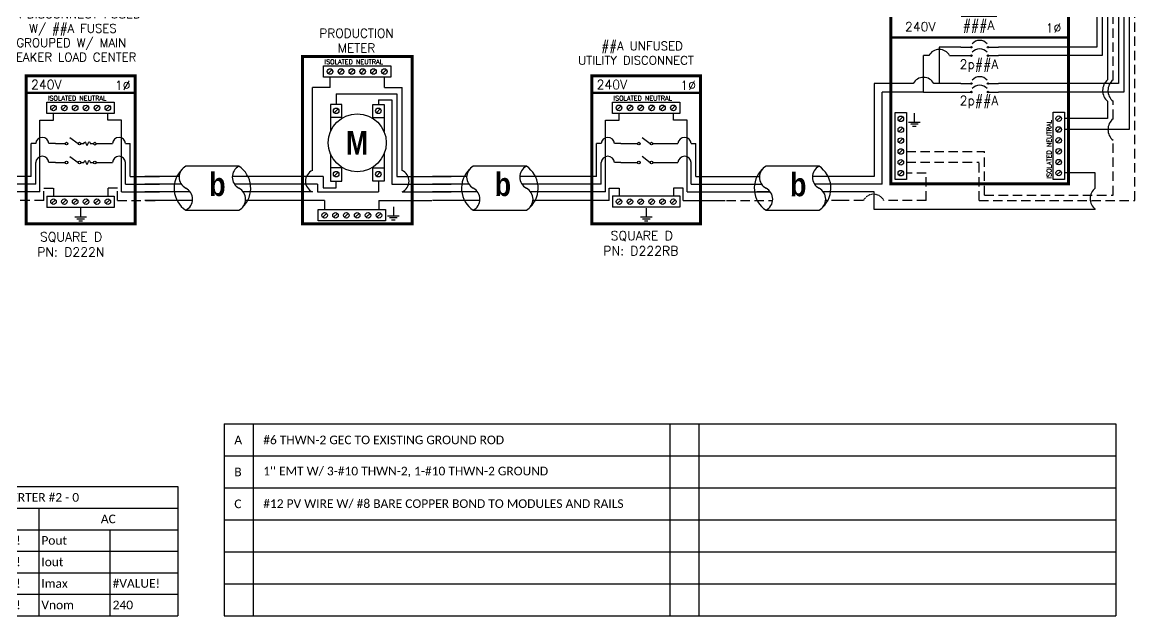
# Model space of a CAD drawing. Header units: feet. Extents: x 18731 to 19517, y 14552 to 15119.
# Drawn here: x 19071.8 to 19517.3, y 14551.7 to 14789.4 of the extents above; entities that cross this region are included whole.
import ezdxf

# ---------------------------------------------------------------- set-up
doc = ezdxf.new("R2010")
doc.units = ezdxf.units.FT
doc.header["$MEASUREMENT"] = 0
doc.linetypes.add('HIDDEN', pattern=[0.375, 0.25, -0.125])
for name, color, linetype in [('ONE LINE BLOCKS', 7, 'Continuous'), ('TABLES', 7, 'Continuous'), ('TEXT', 7, 'Continuous'), ('Z - TITLEBLOCK TXT', 7, 'Continuous')]:
    doc.layers.add(name, color=color, linetype=linetype)
doc.styles.add('ONE LINE TXT', font='techb___.ttf')
doc.styles.get("Standard").update_dxf_attribs({"font": 'simplex.shx'})

# ---------------------------------------------------------------- blocks, each defined once
blk = doc.blocks.new('*U21')
at = {"layer": 'ONE LINE BLOCKS', "linetype": 'Continuous'}
h = blk.add_hatch(color=1, dxfattribs=at)
h.dxf.hatch_style = 1
edge = h.paths.add_edge_path()
edge.add_arc((32.25, -12.65), 0.291, 0, 360)
h = blk.add_hatch(color=1, dxfattribs=at)
h.dxf.hatch_style = 1
edge = h.paths.add_edge_path()
edge.add_arc((38.92, -12.65), 0.291, 0, 360)
h = blk.add_hatch(color=1, dxfattribs=at)
h.dxf.hatch_style = 1
edge = h.paths.add_edge_path()
edge.add_arc((32.25, -16.02), 0.291, 0, 360)
h = blk.add_hatch(color=1, dxfattribs=at)
h.dxf.hatch_style = 1
edge = h.paths.add_edge_path()
edge.add_arc((38.92, -16.02), 0.291, 0, 360)
h = blk.add_hatch(color=1, dxfattribs=at)
h.dxf.hatch_style = 1
edge = h.paths.add_edge_path()
edge.add_arc((32.25, -27.21), 0.291, 0, 360)
h = blk.add_hatch(color=1, dxfattribs=at)
h.dxf.hatch_style = 1
edge = h.paths.add_edge_path()
edge.add_arc((32.25, -30.59), 0.291, 0, 360)
h = blk.add_hatch(color=1, dxfattribs=at)
h.dxf.hatch_style = 1
edge = h.paths.add_edge_path()
edge.add_arc((38.92, -27.21), 0.291, 0, 360)
h = blk.add_hatch(color=1, dxfattribs=at)
h.dxf.hatch_style = 1
edge = h.paths.add_edge_path()
edge.add_arc((38.92, -30.59), 0.291, 0, 360)
at = {"color": 7, "linetype": 'Continuous'}
for p, q in [((82.46, 0), (82.46, -12.65)), ((91.16, 0), (91.16, -27.21)), ((28.05, -12.65), (19.39, -12.65)), ((19.39, -12.65), (19.39, -27.21)), ((82.46, -12.65), (43.12, -12.65)), ((8.98, -27.21), (-6.7, -27.21)), ((-6.7, -27.21), (-6.7, -64.37)), ((28.05, -27.21), (17.22, -27.21)), ((91.16, -27.21), (43.12, -27.21)), ((-6.7, -64.37), (-20.02, -64.37))]:
    blk.add_line(p, q, dxfattribs=at)
at = {"color": 10, "linetype": 'Continuous'}
for p, q in [((84.64, 0), (84.64, -16.02)), ((93.34, 0), (93.34, -30.59)), ((13.1, -30.59), (13.1, -16.02)), ((15.27, -16.02), (13.1, -16.02)), ((23.51, -16.02), (28.05, -16.02)), ((84.64, -16.02), (43.12, -16.02)), ((13.1, -30.59), (-3.41, -30.59)), ((-3.41, -67.54), (-3.41, -30.59)), ((13.1, -30.59), (28.05, -30.59)), ((93.34, -30.59), (43.12, -30.59)), ((-3.41, -67.54), (-20.02, -67.54))]:
    blk.add_line(p, q, dxfattribs=at)
at = {"color": 253, "linetype": 'Continuous'}
for p, q in [((86.81, 0), (86.81, -25.72)), ((95.51, 0), (95.51, -45.61)), ((86.81, -34.27), (86.81, -41.26)), ((86.81, -41.26), (69.51, -41.26)), ((95.51, -45.61), (69.51, -45.61)), ((81.85, -63.01), (69.51, -63.01)), ((81.85, -69.04), (81.85, -63.01)), ((-6.7, -70.59), (-20.02, -70.59)), ((-6.7, -77.59), (-6.7, -70.59)), ((81.85, -77.59), (-6.7, -77.59))]:
    blk.add_line(p, q, dxfattribs=at)
at = {"color": 10, "linetype": 'Continuous'}
blk.add_arc((19.39, -18.18), 4.65, 27.6639, 152.3361, dxfattribs=at)
at = {"color": 7, "linetype": 'Continuous'}
blk.add_arc((13.1, -29.37), 4.65, 27.6639, 152.3361, dxfattribs=at)
at = {"color": 253, "linetype": 'Continuous'}
for centre in [(90.39, -29.99), (85.42, -73.31)]:
    blk.add_arc(centre, 5.58, 129.9215, 230.0785, dxfattribs=at)
at = {"layer": 'ONE LINE BLOCKS', "lineweight": 50}
blk.add_line((0, -8.7), (71.17, -8.7), dxfattribs=at)
at = {"layer": 'ONE LINE BLOCKS', "lineweight": 50, "const_width": 1.19}
blk.add_lwpolyline([(0, -67.37), (0, 0), (71.17, 0), (71.17, -67.37)], close=True, dxfattribs=at)
at = {"layer": 'TEXT', "color": 92, "linetype": 'HIDDEN', "ltscale": 15}
for p, q in [((88.99, -25.72), (88.99, 0)), ((97.69, -74.03), (97.69, 0)), ((88.99, -41.34), (88.99, -34.27)), ((88.99, -71.85), (88.99, -49.89)), ((6.27, -54.39), (37.56, -54.39)), ((37.56, -71.85), (37.56, -54.39)), ((6.27, -58.74), (35.36, -58.74)), ((35.36, -74.03), (35.36, -58.74)), ((14.11, -63.09), (6.27, -63.09)), ((14.11, -74.03), (14.11, -63.09)), ((-11.01, -74.03), (-20.02, -74.03)), ((14.11, -74.03), (-2.77, -74.03)), ((35.36, -74.03), (97.69, -74.03)), ((37.56, -71.85), (88.99, -71.85))]:
    blk.add_line(p, q, dxfattribs=at)
at = {"layer": 'TEXT', "color": 92, "linetype": 'HIDDEN', "flags": 128}
for points in [[(9.38, -39.11), (9.38, -42.61)], [(7.04, -42.61), (11.72, -42.61)], [(10.91, -43.48), (7.85, -43.48)], [(10.1, -44.35), (8.66, -44.35)]]:
    blk.add_lwpolyline(points, dxfattribs=at)
at = {"layer": 'TEXT', "color": 92, "linetype": 'Continuous', "ltscale": 4}
for centre in [(92.46, -29.99), (92.46, -45.61)]:
    blk.add_arc(centre, 5.51, 129.059, 230.941, dxfattribs=at)
at = {"layer": 'TEXT', "color": 92, "linetype": 'HIDDEN', "ltscale": 0.3}
blk.add_arc((-6.89, -76.19), 4.65, 27.6639, 152.3361, dxfattribs=at)
at = {"layer": 'Z - TITLEBLOCK TXT', "color": 1, "linetype": 'Continuous'}
for p, q in [((1.73, -65.68), (1.73, -38.74)), ((1.73, -38.74), (6.27, -38.74)), ((6.27, -38.74), (6.27, -65.68)), ((64.97, -65.61), (64.97, -38.67)), ((64.97, -38.67), (69.51, -38.67)), ((69.51, -38.67), (69.51, -65.61)), ((6.27, -65.68), (1.73, -65.68)), ((69.51, -65.61), (64.97, -65.61))]:
    blk.add_line(p, q, dxfattribs=at)
at = {"layer": 'Z - TITLEBLOCK TXT', "color": 4, "linetype": 'Continuous'}
for p, q in [((4.79, -40.55), (3.22, -42.12)), ((68.02, -40.48), (66.45, -42.05)), ((4.79, -44.9), (3.22, -46.47)), ((68.02, -44.83), (66.45, -46.4)), ((4.79, -49.25), (3.22, -50.82)), ((68.02, -49.18), (66.45, -50.75)), ((4.79, -53.6), (3.22, -55.17)), ((68.02, -53.53), (66.45, -55.1)), ((68.02, -57.88), (66.45, -59.45)), ((4.79, -57.95), (3.22, -59.52)), ((4.79, -62.3), (3.22, -63.87)), ((68.02, -62.23), (66.45, -63.8))]:
    blk.add_line(p, q, dxfattribs=at)
at = {"layer": 'Z - TITLEBLOCK TXT', "color": 1, "linetype": 'Continuous', "flags": 128}
for points in [[(28.05, -12.65), (32.25, -12.65)], [(28.05, -12.65), (32.25, -12.65)], [(38.92, -12.65), (43.12, -12.65)], [(28.05, -16.02), (32.25, -16.02)], [(28.05, -16.02), (32.25, -16.02)], [(38.92, -16.02), (43.12, -16.02)], [(28.05, -27.21), (32.25, -27.21)], [(28.05, -27.21), (32.25, -27.21)], [(28.05, -30.59), (32.25, -30.59)], [(28.05, -30.59), (32.25, -30.59)], [(38.92, -27.21), (43.12, -27.21)], [(38.92, -30.59), (43.12, -30.59)]]:
    blk.add_lwpolyline(points, dxfattribs=at)
at = {"layer": 'Z - TITLEBLOCK TXT', "color": 1, "linetype": 'Continuous'}
for centre in [(32.25, -12.65), (38.92, -12.65), (32.25, -16.02), (38.92, -16.02), (32.25, -27.21), (32.25, -30.59), (38.92, -27.21), (38.92, -30.59)]:
    blk.add_circle(centre, 0.291, dxfattribs=at)
at = {"layer": 'Z - TITLEBLOCK TXT', "color": 4, "linetype": 'Continuous'}
for centre in [(4, -41.33), (67.24, -41.26), (67.24, -45.61), (4, -45.69), (4, -50.04), (67.24, -49.96), (4, -54.39), (67.24, -54.31), (4, -58.74), (67.24, -58.66), (4, -63.09), (67.24, -63.01)]:
    blk.add_circle(centre, 1.11, dxfattribs=at)
at = {"layer": 'Z - TITLEBLOCK TXT', "color": 1, "linetype": 'Continuous'}
for centre in [(35.58, -13.84), (35.58, -17.22), (35.58, -28.4), (35.58, -31.78)]:
    blk.add_arc(centre, 3.93, 40.3392, 139.6608, dxfattribs=at)
at = {"layer": 'TABLES', "color": 1, "linetype": 'Continuous'}
for p in [(27.55, -21.26), (27.55, -35.82)]:
    blk.add_text('2p##A', height=3.658, dxfattribs=at).set_placement(p)
at = {"layer": 'TABLES', "color": 4, "linetype": 'Continuous'}
blk.add_text('ISOLATED NEUTRAL', height=1.8743, rotation=90, dxfattribs=at).set_placement((64.31, -65.25))
at = {"layer": 'TEXT', "color": 1, "attachment_point": 5}
for s, width, gutter_width, insert, char_height in [('MAIN LUG SUBPANEL ', 62.3984, 7.17, (36.04, 6.43), 3.6576), ('240V', 0.1481, 0.75, (11.79, -4.45), 3.658), ('###A', 0.1481, 0.75, (35.17, -4.45), 3.658), ('1∅', 0.1481, 0.75, (65.15, -4.96), 3.658)]:
    blk.add_mtext_dynamic_manual_height_columns(s, width=width, gutter_width=gutter_width, heights=[0], dxfattribs=dict(at, insert=insert, char_height=char_height))
blk = doc.blocks.new('M_METER PAN')
at = {"color": 253, "linetype": 'Continuous'}
for p, q in [((4.735, 8.023), (4.735, 8.748)), ((8.589, 8.023), (8.589, 8.748)), ((4.735, 8.023), (3.483, 8.023)), ((3.483, 2.136), (3.483, 8.023)), ((8.589, 8.023), (9.84, 8.023)), ((9.84, 2.136), (9.84, 8.023)), ((3.483, 0.611), (0, 0.611)), ((9.84, 0.611), (13.323, 0.611))]:
    blk.add_line(p, q, dxfattribs=at)
at = {"color": 7, "linetype": 'Continuous'}
for p, q in [((5.163, 7.563), (5.163, 6.819)), ((5.163, 7.563), (9.474, 7.563)), ((9.474, 7.563), (9.474, 1.711)), ((4.245, 1.711), (0, 1.711)), ((4.245, 1.711), (4.245, 0.898)), ((9.474, 1.711), (13.323, 1.711)), ((4.245, 0.898), (5.163, 0.898)), ((5.163, 0.898), (5.163, 1.37))]:
    blk.add_line(p, q, dxfattribs=at)
at = {"color": 10, "linetype": 'Continuous'}
for p, q in [((8.16, 7.142), (8.16, 6.819)), ((8.16, 7.142), (9.123, 7.142)), ((9.123, 7.142), (9.123, 1.149)), ((3.832, 1.149), (0, 1.149)), ((3.832, 1.149), (3.832, 0.611)), ((8.16, 1.37), (8.16, 0.611)), ((9.123, 1.149), (13.323, 1.149)), ((3.832, 0.611), (8.16, 0.611))]:
    blk.add_line(p, q, dxfattribs=at)
at = {"color": 1, "linetype": 'Continuous'}
for p, q in [((5.565, 5.899), (4.761, 5.899)), ((7.758, 5.899), (8.562, 5.899)), ((5.565, 2.326), (4.761, 2.326)), ((7.758, 2.326), (8.562, 2.326))]:
    blk.add_line(p, q, dxfattribs=at)
at = {"color": 253, "linetype": 'Continuous'}
for centre, start, end in [((3.823, 1.374), 113.9997, 246.0003), ((9.5, 1.374), 293.9997, 66.0003)]:
    blk.add_arc(centre, 0.835, start, end, dxfattribs=at)
at = {"layer": 'ONE LINE BLOCKS', "lineweight": 50, "const_width": 0.21}
blk.add_lwpolyline([(2.772, -1.647), (2.772, 10.216), (10.552, 10.216), (10.552, -1.647)], close=True, dxfattribs=at)
at = {"layer": 'TEXT', "color": 92, "linetype": 'HIDDEN', "ltscale": 15}
for p, q in [((4.347, 0), (0, 0)), ((4.347, 0), (4.347, -0.649)), ((8.201, 0), (8.201, -0.649)), ((8.201, 0), (13.323, 0))]:
    blk.add_line(p, q, dxfattribs=at)
at = {"layer": 'TEXT', "color": 92, "linetype": 'Continuous', "flags": 128}
for points in [[(9.228, -0.457), (9.227, -1.078)], [(8.812, -1.078), (9.642, -1.078)], [(9.498, -1.231), (8.956, -1.231)], [(9.354, -1.385), (9.1, -1.385)]]:
    blk.add_lwpolyline(points, dxfattribs=at)
at = {"layer": 'TEXT', "linetype": 'Continuous'}
blk.add_circle((6.662, 4.095), 2.059, dxfattribs=at)
at = {"layer": 'Z - TITLEBLOCK TXT', "color": 1, "linetype": 'Continuous'}
for p, q in [((4.275, 8.748), (4.275, 9.552)), ((4.275, 9.552), (9.049, 9.552)), ((9.049, 9.552), (9.049, 8.748)), ((9.049, 8.748), (4.275, 8.748)), ((4.761, 6.819), (4.761, 4.888)), ((5.565, 6.819), (4.761, 6.819)), ((5.565, 5.838), (5.565, 6.819)), ((7.758, 5.838), (7.758, 6.819)), ((7.758, 6.819), (8.562, 6.819)), ((8.562, 6.819), (8.562, 4.888)), ((4.761, 3.301), (4.761, 1.37)), ((8.562, 3.301), (8.562, 1.37)), ((5.565, 1.37), (5.565, 2.351)), ((7.758, 1.37), (7.758, 2.351)), ((4.761, 1.37), (5.565, 1.37)), ((8.562, 1.37), (7.758, 1.37)), ((3.887, -1.453), (3.887, -0.649)), ((3.887, -0.649), (8.661, -0.649)), ((8.661, -0.649), (8.661, -1.453)), ((8.661, -1.453), (3.887, -1.453))]:
    blk.add_line(p, q, dxfattribs=at)
at = {"layer": 'Z - TITLEBLOCK TXT', "color": 4, "linetype": 'Continuous'}
for p, q in [((4.874, 9.29), (4.596, 9.011)), ((5.645, 9.29), (5.366, 9.011)), ((6.416, 9.29), (6.137, 9.011)), ((7.186, 9.29), (6.908, 9.011)), ((7.957, 9.29), (7.679, 9.011)), ((8.728, 9.29), (8.449, 9.011)), ((5.303, 6.499), (5.024, 6.22)), ((8.299, 6.499), (8.021, 6.22)), ((5.303, 2.005), (5.024, 1.727)), ((8.299, 2.005), (8.021, 1.727)), ((4.486, -0.912), (4.208, -1.19)), ((5.257, -0.912), (4.978, -1.19)), ((6.028, -0.912), (5.749, -1.19)), ((6.798, -0.912), (6.52, -1.19)), ((7.569, -0.912), (7.291, -1.19)), ((8.34, -0.912), (8.061, -1.19))]:
    blk.add_line(p, q, dxfattribs=at)
for centre in [(4.735, 9.15), (5.506, 9.15), (6.276, 9.15), (7.047, 9.15), (7.818, 9.15), (8.589, 9.15), (5.163, 6.359), (8.16, 6.359), (5.163, 1.866), (8.16, 1.866), (4.347, -1.051), (5.118, -1.051), (5.888, -1.051), (6.659, -1.051), (7.43, -1.051), (8.201, -1.051)]:
    blk.add_circle(centre, 0.197, dxfattribs=at)
at = {"layer": 'TABLES', "color": 4, "linetype": 'Continuous'}
blk.add_text('ISOLATED NEUTRAL', height=0.33207, dxfattribs=at).set_placement((4.339, 9.669))
at = {"layer": 'TEXT', "color": 1, "insert": (6.613, 11.342), "char_height": 0.62775, "attachment_point": 5}
blk.add_mtext_dynamic_manual_height_columns('PRODUCTION METER', width=1.32031, gutter_width=7.17, heights=[0], dxfattribs=at)
at = {"layer": 'Z - TITLEBLOCK TXT', "color": 253, "linetype": 'Continuous', "style": 'ONE LINE TXT'}
blk.add_text('M', height=1.662, dxfattribs=at).set_placement((5.854, 3.259))
blk = doc.blocks.new('*U20')
at = {"color": 0}
blk.add_blockref('M_METER PAN', (0, 0), dxfattribs=at)
blk = doc.blocks.new('M_MAIN DISCONNECT')
at = {"color": 253, "linetype": 'Continuous'}
for p, q in [((5.45, -46.43), (5.45, -17.67)), ((5.45, -17.67), (10.94, -17.67)), ((10.94, -17.67), (10.94, -15.06)), ((32.69, -17.67), (32.69, -15.06)), ((38.18, -17.67), (32.69, -17.67)), ((38.18, -46.43), (38.18, -17.67)), ((5.45, -46.43), (-9.78, -46.43)), ((38.18, -46.43), (53.41, -46.43))]:
    blk.add_line(p, q, dxfattribs=at)
at = {"color": 7, "linetype": 'Continuous'}
for p, q in [((1.95, -40.22), (1.95, -27.1)), ((3.81, -27.1), (1.95, -27.1)), ((11.72, -27.1), (9.09, -27.1)), ((31.91, -27.1), (34.54, -27.1)), ((39.82, -27.1), (41.69, -27.1)), ((41.69, -40.22), (41.69, -27.1)), ((1.95, -40.22), (-9.78, -40.22)), ((41.69, -40.22), (53.41, -40.22))]:
    blk.add_line(p, q, dxfattribs=at)
at = {"color": 1, "linetype": 'Continuous'}
for p, q in [((21.88, -27.1), (23.12, -27.1)), ((25.67, -27.11), (26.91, -27.11)), ((21.88, -34.64), (23.12, -34.64)), ((25.67, -34.64), (26.91, -34.64))]:
    blk.add_line(p, q, dxfattribs=at)
at = {"color": 10, "linetype": 'Continuous'}
for p, q in [((3.81, -43.39), (3.81, -34.64)), ((11.72, -34.64), (9.09, -34.64)), ((31.91, -34.64), (34.54, -34.64)), ((39.82, -43.39), (39.82, -34.64)), ((3.81, -43.39), (-9.78, -43.39)), ((39.82, -43.39), (53.41, -43.39))]:
    blk.add_line(p, q, dxfattribs=at)
at = {"color": 7, "linetype": 'Continuous'}
for centre in [(6.45, -27.26), (37.18, -27.26)]:
    blk.add_arc(centre, 2.64, 3.2819, 176.7181, dxfattribs=at)
at = {"color": 10, "linetype": 'Continuous'}
for centre in [(6.45, -34.79), (37.18, -34.79)]:
    blk.add_arc(centre, 2.64, 3.2819, 176.7181, dxfattribs=at)
at = {"color": 1, "linetype": 'Continuous'}
for points in [[(23.12, -27.1), (23.5, -26.34), (24.4, -27.87), (25.22, -26.34), (25.67, -27.11)], [(23.12, -34.64), (23.5, -33.88), (24.4, -35.4), (25.22, -33.88), (25.67, -34.64)]]:
    blk.add_spline(points, degree=3, dxfattribs=at)
at = {"layer": 'ONE LINE BLOCKS', "lineweight": 50}
blk.add_line((0, -6.77), (43.61, -6.77), dxfattribs=at)
at = {"layer": 'ONE LINE BLOCKS', "lineweight": 50, "const_width": 1.19}
blk.add_lwpolyline([(0, -59.17), (0, 0), (43.61, 0), (43.61, -59.17)], close=True, dxfattribs=at)
at = {"layer": 'TEXT', "color": 92, "linetype": 'HIDDEN', "ltscale": 15}
for p, q in [((7.03, -49.88), (7.03, -44.94)), ((7.03, -44.94), (10.94, -44.94)), ((10.94, -44.94), (10.94, -48.08)), ((36.6, -44.94), (32.69, -44.94)), ((32.69, -44.94), (32.69, -48.08)), ((36.6, -49.88), (36.6, -44.94)), ((7.03, -49.88), (-9.78, -49.88)), ((36.6, -49.88), (53.41, -49.88))]:
    blk.add_line(p, q, dxfattribs=at)
at = {"layer": 'TEXT', "color": 92, "linetype": 'Continuous', "flags": 128}
for points in [[(21.82, -52.94), (21.82, -56.44)], [(19.48, -56.44), (24.16, -56.44)], [(23.35, -57.31), (20.29, -57.31)], [(22.53, -58.18), (21.1, -58.18)]]:
    blk.add_lwpolyline(points, dxfattribs=at)
at = {"layer": 'Z - TITLEBLOCK TXT', "color": 1, "linetype": 'Continuous'}
for p, q in [((8.34, -15.06), (8.34, -10.52)), ((8.34, -10.52), (35.29, -10.52)), ((35.29, -10.52), (35.29, -15.06)), ((35.29, -15.06), (8.34, -15.06)), ((17.54, -24.65), (20.8, -27.1)), ((11.72, -27.1), (15.64, -27.1)), ((27.99, -27.11), (31.91, -27.11)), ((11.72, -34.64), (15.64, -34.64)), ((17.54, -32.19), (20.8, -34.63)), ((27.99, -34.64), (31.91, -34.64)), ((8.34, -48.08), (35.29, -48.08)), ((8.34, -48.08), (8.34, -52.62)), ((35.29, -48.08), (35.29, -52.62)), ((35.29, -52.62), (8.34, -52.62))]:
    blk.add_line(p, q, dxfattribs=at)
at = {"layer": 'Z - TITLEBLOCK TXT', "color": 4, "linetype": 'Continuous'}
for p, q in [((11.73, -12), (10.15, -13.58)), ((16.08, -12), (14.5, -13.58)), ((20.43, -12), (18.86, -13.58)), ((24.78, -12), (23.21, -13.58)), ((29.13, -12), (27.56, -13.58)), ((33.48, -12), (31.91, -13.58)), ((11.73, -49.56), (10.15, -51.13)), ((16.08, -49.56), (14.5, -51.13)), ((20.43, -49.56), (18.86, -51.13)), ((24.78, -49.56), (23.21, -51.13)), ((29.13, -49.56), (27.56, -51.13)), ((33.48, -49.56), (31.91, -51.13))]:
    blk.add_line(p, q, dxfattribs=at)
for centre in [(10.94, -12.79), (15.29, -12.79), (19.64, -12.79), (23.99, -12.79), (28.34, -12.79), (32.69, -12.79), (10.94, -50.35), (15.29, -50.35), (19.64, -50.35), (23.99, -50.35), (28.34, -50.35), (32.69, -50.35)]:
    blk.add_circle(centre, 1.11, dxfattribs=at)
at = {"layer": 'Z - TITLEBLOCK TXT', "color": 1, "linetype": 'Continuous'}
for centre in [(16.18, -27.1), (21.34, -27.1), (27.45, -27.11), (16.18, -34.64), (21.34, -34.64), (27.45, -34.64)]:
    blk.add_circle(centre, 0.541, dxfattribs=at)
at = {"layer": 'TABLES', "color": 4, "linetype": 'Continuous'}
blk.add_text('ISOLATED NEUTRAL', height=1.8743, dxfattribs=at).set_placement((8.7, -9.86))
at = {"layer": 'TEXT', "color": 1}
for s, width, gutter_width, heights, insert, char_height, attachment_point in [('\\A1;\\pi4.2812;##A DISCONNECT FUSED \\P\\pi16.454;W/ ##A FUSES\\P\\pi11.355;GROUPED W/ MAIN \\P\\pi4.9392;BREAKER LOAD CENTER', 71.8931, 92.23, [24.13], (-15.26, 26.55), 3.4544, 1), ('240V', 0.1481, 0.75, [0], (8.07, -3.44), 3.658, 5), ('1∅', 0.1481, 0.75, [0], (38.63, -3.74), 3.658, 5), ('\\A1;\\pi3.6942,t21.982;SQUARE D\\P\\pi2.5621,t20.85;PN: D222N', 35.0816, 28.88, [13.54], (1.84, -62.59), 3.6576, 1)]:
    blk.add_mtext_dynamic_manual_height_columns(s, width=width, gutter_width=gutter_width, heights=heights, dxfattribs=dict(at, insert=insert, char_height=char_height, attachment_point=attachment_point))
blk = doc.blocks.new('*U19')
blk.add_blockref('M_MAIN DISCONNECT', (0, 0))
blk = doc.blocks.new('*U10')
at = {"color": 7, "linetype": 'Continuous'}
for p, q in [((6.669, 2.433), (2.905, 2.433)), ((2.435, 1.711), (0, 1.711)), ((9.575, 1.711), (6.199, 1.711)), ((2.905, -0.69), (6.669, -0.69))]:
    blk.add_line(p, q, dxfattribs=at)
at = {"color": 10, "linetype": 'Continuous'}
for p, q in [((2.591, 1.149), (0, 1.149)), ((9.575, 1.149), (6.355, 1.149))]:
    blk.add_line(p, q, dxfattribs=at)
at = {"color": 253, "linetype": 'Continuous'}
for p, q in [((3.208, 0.611), (0, 0.611)), ((9.575, 0.611), (6.972, 0.611))]:
    blk.add_line(p, q, dxfattribs=at)
at = {"color": 7, "linetype": 'Continuous'}
for centre, start, end in [((5.633, 0.872), 313.97324, 56.42648), ((3.942, 0.872), 133.97324, 236.42648)]:
    blk.add_arc(centre, 1.874, start, end, dxfattribs=at)
at = {"layer": 'TEXT', "color": 92, "linetype": 'HIDDEN', "ltscale": 15}
for p, q in [((3.373, 0), (0, 0)), ((9.575, 0), (7.137, 0))]:
    blk.add_line(p, q, dxfattribs=at)
at = {"layer": 'Z - TITLEBLOCK TXT', "linetype": 'Continuous'}
for centre, start, end in [((3.315, 1.653), 117.66392, 242.33608), ((7.078, 1.653), 117.66392, 242.33608), ((2.496, 0.091), 297.66392, 62.33608), ((6.26, 0.091), 297.66392, 62.33608)]:
    blk.add_arc(centre, 0.882, start, end, dxfattribs=at)
blk = doc.blocks.new('*T14')
at = {"layer": 'Z - TITLEBLOCK TXT', "color": 0, "lineweight": -2, "transparency": 16777216}
for p, q in [((0, 0), (114.19, 0)), ((0, 0), (0, -51.7)), ((114.19, 0), (114.19, -51.7)), ((0, -8.62), (114.19, -8.62)), ((58.43, -8.62), (58.43, -51.7)), ((0, -17.23), (114.19, -17.23)), ((31.22, -17.23), (31.22, -51.7)), ((86.98, -17.23), (86.98, -51.7)), ((0, -25.85), (114.19, -25.85)), ((0, -34.47), (114.19, -34.47)), ((0, -43.08), (114.19, -43.08)), ((0, -51.7), (114.19, -51.7))]:
    blk.add_line(p, q, dxfattribs=at)
at = {"layer": 'Z - TITLEBLOCK TXT', "color": 0, "linetype": 'Continuous', "transparency": 16777216, "char_height": 3.4544}
for s, insert, width, attachment_point in [('{\\fCalibri|b0|i0|c0;INVERTER #2 - 0', (57.09, -4.31), 112.0547, 5), ('{\\fCalibri|b0|i0|c0;DC', (29.22, -12.93), 56.3009, 5), ('{\\fCalibri|b0|i0|c0;AC', (86.31, -12.93), 53.623, 5), ('{\\fCalibri|b0|i0|c0;Imp', (1.07, -21.54), 29.0935, 4), ('{\\fCalibri|b0|i0|c0;#VALUE!', (32.29, -21.54), 25.0767, 4), ('{\\fCalibri|b0|i0|c0;Pout', (59.5, -21.54), 26.4156, 4), ('{\\fCalibri|b0|i0|c0;', (88.04, -21.54), 25.0767, 4), ('{\\fCalibri|b0|i0|c0;Vmp', (1.07, -30.16), 29.0935, 4), ('{\\fCalibri|b0|i0|c0;#VALUE!', (32.29, -30.16), 25.0767, 4), ('{\\fCalibri|b0|i0|c0;Iout', (59.5, -30.16), 26.4156, 4), ('{\\fCalibri|b0|i0|c0;', (88.04, -30.16), 25.0767, 4), ('{\\fCalibri|b0|i0|c0;Voc', (1.07, -38.78), 29.0935, 4), ('{\\fCalibri|b0|i0|c0;#VALUE!', (32.29, -38.78), 25.0767, 4), ('{\\fCalibri|b0|i0|c0;Imax', (59.5, -38.78), 26.4156, 4), ('{\\fCalibri|b0|i0|c0;#VALUE!', (88.04, -38.78), 25.0767, 4), ('{\\fCalibri|b0|i0|c0;Isc', (1.07, -47.39), 29.0935, 4), ('{\\fCalibri|b0|i0|c0;#VALUE!', (32.29, -47.39), 25.0767, 4), ('{\\fCalibri|b0|i0|c0;Vnom', (59.5, -47.39), 26.4156, 4), ('{\\fCalibri|b0|i0|c0;240', (88.04, -47.39), 25.0767, 4)]:
    blk.add_mtext(s, dxfattribs=dict(at, insert=insert, width=width, attachment_point=attachment_point))
blk = doc.blocks.new('*T16')
at = {"linetype": 'ByBlock', "lineweight": -2, "transparency": 16777216}
for p, q in [((0, 0), (357.03, 0)), ((0, 0), (0, -76.8)), ((11.58, 0), (11.58, -76.8)), ((178.51, 0), (178.51, -76.8)), ((190.1, 0), (190.1, -76.8)), ((357.03, 0), (357.03, -76.8)), ((0, -12.8), (357.03, -12.8)), ((0, -25.61), (357.03, -25.61)), ((0, -38.41), (357.03, -38.41)), ((0, -51.22), (357.03, -51.22)), ((0, -64.02), (357.03, -64.02)), ((0, -76.8), (357.03, -76.8))]:
    blk.add_line(p, q, dxfattribs=at)
at = {"color": 0, "linetype": 'Continuous', "transparency": 16777216, "char_height": 3.4544, "attachment_point": 4}
for s, insert, width in [('{\\fCalibri|b0|i0|c0;A', (4.06, -6.4), 3.4544), ('{\\fCalibri|b0|i0|c0;#6 THWN-2 GEC TO EXISTING GROUND ROD', (15.65, -6.4), 158.8026), ('{\\fCalibri|b0|i0|c0;', (182.58, -6.4), 3.4544), ('{\\fCalibri|b0|i0|c0;', (194.16, -6.4), 158.8095), ('{\\fCalibri|b0|i0|c0;B', (4.06, -19.21), 3.4544), ("{\\fCalibri|b0|i0|c0;1'' EMT W/ 3-#10 THWN-2, 1-#10 THWN-2 GROUND", (15.65, -19.21), 158.8026), ('{\\fCalibri|b0|i0|c0;', (182.58, -19.21), 3.4544), ('{\\fCalibri|b0|i0|c0;', (194.16, -19.21), 158.8095), ('{\\fCalibri|b0|i0|c0;C', (4.06, -32.01), 3.4544), ('{\\fCalibri|b0|i0|c0;#12 PV WIRE W/ #8 BARE COPPER BOND TO MODULES AND RAILS', (15.65, -32.01), 158.8026), ('{\\fCalibri|b0|i0|c0;', (182.58, -32.01), 3.4544), ('{\\fCalibri|b0|i0|c0;', (194.16, -32.01), 158.8095), ('{\\fCalibri|b0|i0|c0;', (4.06, -44.82), 3.4544), ('{\\fCalibri|b0|i0|c0;', (15.65, -44.82), 158.8026), ('{\\fCalibri|b0|i0|c0;', (182.58, -44.82), 3.4544), ('{\\fCalibri|b0|i0|c0;', (194.16, -44.82), 158.8095), ('{\\fCalibri|b0|i0|c0;', (4.06, -57.62), 3.4544), ('{\\fCalibri|b0|i0|c0;', (15.65, -57.62), 158.8026), ('{\\fCalibri|b0|i0|c0;', (182.58, -57.62), 3.4544), ('{\\fCalibri|b0|i0|c0;', (194.16, -57.62), 158.8095), ('{\\fCalibri|b0|i0|c0;', (4.06, -70.41), 3.4544), ('{\\fCalibri|b0|i0|c0;', (15.65, -70.41), 158.8026), ('{\\fCalibri|b0|i0|c0;', (182.58, -70.41), 3.4544), ('{\\fCalibri|b0|i0|c0;', (194.16, -70.41), 158.8095)]:
    blk.add_mtext(s, dxfattribs=dict(at, insert=insert, width=width))
blk = doc.blocks.new('M_UTILITY DISCONNECT')
at = {"color": 253, "linetype": 'Continuous'}
for p, q in [((2.699, 0.611), (2.699, 5.706)), ((2.699, 5.706), (3.671, 5.706)), ((3.671, 5.706), (3.671, 6.168)), ((7.524, 5.706), (7.524, 6.168)), ((8.496, 5.706), (7.524, 5.706)), ((8.496, 0.611), (8.496, 5.706)), ((2.699, 0.611), (0, 0.611)), ((8.496, 0.611), (11.195, 0.611))]:
    blk.add_line(p, q, dxfattribs=at)
at = {"color": 7, "linetype": 'Continuous'}
for p, q in [((2.078, 1.711), (2.078, 4.034)), ((2.408, 4.034), (2.078, 4.034)), ((3.809, 4.034), (3.343, 4.034)), ((7.386, 4.034), (7.853, 4.034)), ((8.788, 4.034), (9.118, 4.034)), ((9.118, 1.711), (9.118, 4.034)), ((2.078, 1.711), (0, 1.711)), ((9.118, 1.711), (11.195, 1.711))]:
    blk.add_line(p, q, dxfattribs=at)
at = {"color": 10, "linetype": 'Continuous'}
for p, q in [((2.408, 1.149), (2.408, 2.699)), ((3.809, 2.699), (3.343, 2.699)), ((7.386, 2.699), (7.853, 2.699)), ((8.787, 1.149), (8.788, 2.699)), ((2.408, 1.149), (0, 1.149)), ((8.787, 1.149), (11.195, 1.149))]:
    blk.add_line(p, q, dxfattribs=at)
at = {"color": 7, "linetype": 'Continuous'}
for centre in [(2.875, 4.008), (8.32, 4.008)]:
    blk.add_arc(centre, 0.468, 3.28193, 176.71807, dxfattribs=at)
at = {"color": 10, "linetype": 'Continuous'}
for centre in [(2.875, 2.672), (8.32, 2.672)]:
    blk.add_arc(centre, 0.468, 3.28193, 176.71807, dxfattribs=at)
at = {"layer": 'ONE LINE BLOCKS', "lineweight": 50}
blk.add_line((1.732, 7.637), (9.459, 7.637), dxfattribs=at)
at = {"layer": 'ONE LINE BLOCKS', "lineweight": 50, "const_width": 0.21}
blk.add_lwpolyline([(1.732, -1.647), (1.732, 8.836), (9.459, 8.836), (9.459, -1.647)], close=True, dxfattribs=at)
at = {"layer": 'TEXT', "color": 92, "linetype": 'HIDDEN', "ltscale": 15}
for p, q in [((2.978, 0), (2.978, 0.875)), ((2.978, 0.875), (3.671, 0.875)), ((3.671, 0.875), (3.671, 0.319)), ((8.217, 0.875), (7.524, 0.875)), ((7.524, 0.875), (7.524, 0.319)), ((8.217, 0), (8.217, 0.875)), ((2.978, 0), (0, 0)), ((8.217, 0), (11.195, 0))]:
    blk.add_line(p, q, dxfattribs=at)
at = {"layer": 'TEXT', "color": 92, "linetype": 'Continuous', "flags": 128}
for points in [[(5.598, -0.543), (5.598, -1.164)], [(5.183, -1.164), (6.012, -1.164)], [(5.869, -1.317), (5.327, -1.317)], [(5.725, -1.471), (5.47, -1.471)]]:
    blk.add_lwpolyline(points, dxfattribs=at)
at = {"layer": 'Z - TITLEBLOCK TXT', "color": 1, "linetype": 'Continuous'}
for p, q in [((3.211, 6.168), (3.211, 6.972)), ((3.211, 6.972), (7.984, 6.972)), ((7.984, 6.972), (7.984, 6.168)), ((7.984, 6.168), (3.211, 6.168)), ((3.809, 4.034), (4.973, 4.034)), ((5.309, 4.468), (5.887, 4.036)), ((6.078, 4.034), (7.386, 4.034)), ((3.809, 2.699), (4.973, 2.699)), ((5.309, 3.134), (5.887, 2.701)), ((6.078, 2.699), (7.386, 2.699)), ((3.211, 0.319), (7.984, 0.319)), ((3.211, 0.319), (3.211, -0.485)), ((7.984, 0.319), (7.984, -0.485)), ((7.984, -0.485), (3.211, -0.485))]:
    blk.add_line(p, q, dxfattribs=at)
at = {"layer": 'Z - TITLEBLOCK TXT', "color": 4, "linetype": 'Continuous'}
for p, q in [((3.81, 6.71), (3.531, 6.431)), ((4.581, 6.71), (4.302, 6.431)), ((5.351, 6.71), (5.073, 6.431)), ((6.122, 6.71), (5.844, 6.431)), ((6.893, 6.71), (6.614, 6.431)), ((7.664, 6.71), (7.385, 6.431)), ((3.81, 0.056), (3.531, -0.223)), ((4.581, 0.056), (4.302, -0.223)), ((5.351, 0.056), (5.073, -0.223)), ((6.122, 0.056), (5.844, -0.223)), ((6.893, 0.056), (6.614, -0.223)), ((7.664, 0.056), (7.385, -0.223))]:
    blk.add_line(p, q, dxfattribs=at)
for centre in [(3.671, 6.57), (4.441, 6.57), (5.212, 6.57), (5.983, 6.57), (6.754, 6.57), (7.524, 6.57), (3.671, -0.083), (4.441, -0.083), (5.212, -0.083), (5.983, -0.083), (6.754, -0.083), (7.524, -0.083)]:
    blk.add_circle(centre, 0.197, dxfattribs=at)
at = {"layer": 'Z - TITLEBLOCK TXT', "color": 1, "linetype": 'Continuous'}
for centre in [(5.069, 4.034), (5.983, 4.034), (5.069, 2.699), (5.983, 2.699)]:
    blk.add_circle(centre, 0.0959, dxfattribs=at)
at = {"layer": 'TABLES', "color": 4, "linetype": 'Continuous'}
blk.add_text('ISOLATED NEUTRAL', height=0.33207, dxfattribs=at).set_placement((3.275, 7.089))
at = {"layer": 'TEXT', "color": 1}
for s, width, gutter_width, heights, insert, char_height, attachment_point in [('\\A1;\\pi2.3297; ##A UNFUSED \\P\\pi1.0912;UTILITY DISCONNECT', 11.50802, 0, [1.916], (-0.322, 11.272), 0.612, 1), ('240V', 0.14806, 0.75, [0], (3.162, 8.227), 0.648, 5), ('1∅', 0.14806, 0.75, [0], (8.576, 8.174), 0.648, 5), ('\\A1;\\pi1.5665,t4.8065;SQUARE D\\P\\pi1.042,t4.282;PN: D222RB', 8.03936, 0.203, [2.349], (1.51, -2.167), 0.648, 1)]:
    blk.add_mtext_dynamic_manual_height_columns(s, width=width, gutter_width=gutter_width, heights=heights, dxfattribs=dict(at, insert=insert, char_height=char_height, attachment_point=attachment_point))

msp = doc.modelspace()

# ---------------------------------------------------------------- linework, layer by layer
at = {"color": 7, "linetype": 'Continuous'}
for p, q in [((19390.93, 14731.76), (19369.69, 14731.76)), ((19353.29, 14727.69), (19367.03, 14727.69)), ((19401.06, 14727.69), (19388.28, 14727.69)), ((19369.69, 14714.13), (19390.93, 14714.13))]:
    msp.add_line(p, q, dxfattribs=at)
at = {"color": 10, "linetype": 'Continuous'}
for p, q in [((19351.43, 14724.51), (19367.91, 14724.51)), ((19401.06, 14724.51), (19389.16, 14724.51))]:
    msp.add_line(p, q, dxfattribs=at)
at = {"color": 253, "linetype": 'Continuous'}
for p, q in [((19349.78, 14721.47), (19371.4, 14721.47)), ((19371.4, 14721.47), (19366.06, 14721.47)), ((19401.06, 14721.47), (19392.64, 14721.47))]:
    msp.add_line(p, q, dxfattribs=at)
at = {"color": 7, "linetype": 'Continuous'}
for centre, start, end in [((19375.54, 14722.95), 133.9732, 236.4265), ((19385.08, 14722.95), 313.9732, 56.4265)]:
    msp.add_arc(centre, 10.58, start, end, dxfattribs=at)
at = {"layer": 'TEXT', "color": 92, "linetype": 'HIDDEN', "ltscale": 15}
for p, q in [((19348.21, 14718.03), (19372.33, 14718.03)), ((19399.64, 14718.03), (19393.57, 14718.03))]:
    msp.add_line(p, q, dxfattribs=at)
at = {"layer": 'Z - TITLEBLOCK TXT', "linetype": 'Continuous'}
for centre, start, end in [((19372, 14727.35), 117.6639, 242.3361), ((19393.24, 14727.35), 117.6639, 242.3361), ((19367.38, 14718.54), 297.6639, 62.3361), ((19388.62, 14718.54), 297.6639, 62.3361)]:
    msp.add_arc(centre, 4.98, start, end, dxfattribs=at)

# ---------------------------------------------------------------- block references
for name, p in [('*U21', (19419.66, 14792.06)), ('*U19', (19073.39, 14767.9)), ('*T16', (19152.69, 14628.53)), ('*T14', (19019.98, 14603.42))]:
    msp.add_blockref(name, p)
at = {"color": 155, "true_color": 0x647190, "xscale": 5.644441731736358, "yscale": 5.644441731736358, "zscale": 5.644441731736358}
for name, p in [('*U20', (19168.38, 14718.03)), ('M_UTILITY DISCONNECT', (19290.1, 14718.03)), ('*U10', (19120.94, 14718.03)), ('*U10', (19236.06, 14718.03))]:
    msp.add_blockref(name, p, dxfattribs=at)

# ---------------------------------------------------------------- texts
at = {"layer": 'Z - TITLEBLOCK TXT', "color": 1, "linetype": 'Continuous', "char_height": 9.3833, "attachment_point": 1, "style": 'ONE LINE TXT'}
for insert in [(19146.7, 14729.2), (19261.02, 14729.2), (19379.29, 14729.12)]:
    msp.add_mtext_dynamic_manual_height_columns('{\\W1;\\C256;b}', width=0.1385, gutter_width=2.13, heights=[0], dxfattribs=dict(at, insert=insert))

doc.saveas('drawing.dxf')
